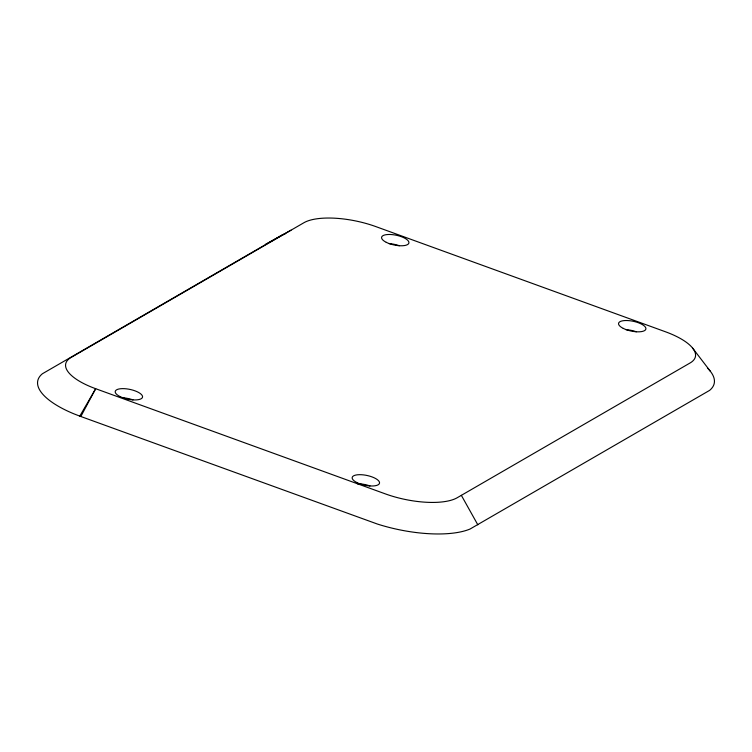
<?xml version="1.0" encoding="UTF-8"?>
<svg xmlns="http://www.w3.org/2000/svg" width="752" height="752" viewBox="0 0 752 752"><rect width="100%" height="100%" fill="white"/><g stroke="black" fill="none" stroke-linecap="round" stroke-linejoin="round"><path stroke-width="1.13" d="M79.806 416.119L80.821 416.495L95.683 388.709A54.755 19.618 11.8 0 1 71.036 357.501L303.902 222.733A54.755 19.618 11.8 0 1 375.803 226.587L665.445 331.764A54.755 19.618 11.8 0 1 690.082 362.972L457.225 497.73A54.755 19.618 11.8 0 1 385.325 493.876L95.683 388.709L79.806 416.119L74.175 413.948A78.65 28.181 11.8 0 1 42.422 373.735L281.934 235.113A78.65 28.181 11.8 0 1 285.093 233.928M265.409 244.391L291.005 230.197M80.821 416.495L377.41 524.05A78.65 28.181 11.8 0 0 470.066 529.023L709.578 390.401A78.65 28.181 11.8 0 0 707.472 368.066M692.658 348.167L710.283 371.187M461.352 495.342L477.83 524.821M388.925 243.61A13.94 4.991 11.8 0 1 399.368 245.744M625.899 329.658A13.94 4.991 11.8 0 1 636.352 331.792M357.35 483.79A13.94 4.991 11.8 0 1 369.984 485.952M122.548 397.77A13.94 4.991 11.8 0 1 133.001 399.904M386.265 242.332A13.94 4.991 11.8 0 0 408.684 243.535A13.94 4.991 11.8 0 0 390.824 234.511A13.94 4.991 11.8 0 0 386.265 242.332M623.248 328.389A13.94 4.991 11.8 0 0 645.658 329.592A13.94 4.991 11.8 0 0 627.798 320.559A13.94 4.991 11.8 0 0 623.248 328.389M356.871 482.549A13.94 4.991 11.8 0 0 379.29 483.752A13.94 4.991 11.8 0 0 361.43 474.719A13.94 4.991 11.8 0 0 356.871 482.549M119.897 396.492A13.94 4.991 11.8 0 0 142.316 397.695A13.94 4.991 11.8 0 0 124.456 388.671A13.94 4.991 11.8 0 0 119.897 396.492"/></g></svg>
